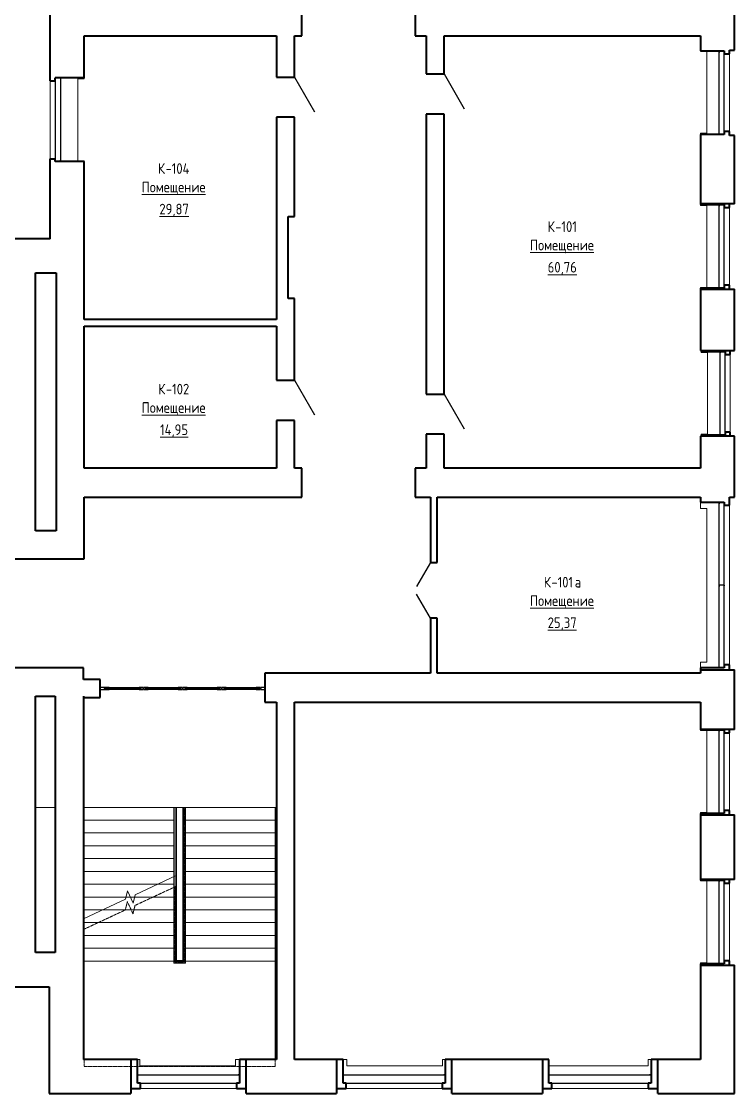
# Model space of a CAD drawing. Header units: millimetres. Extents: x -24 to 373619, y 275 to 149465.
# Drawn here: x 99396 to 116086, y 275 to 25385 of the extents above; entities that cross this region are included whole.
import ezdxf

# ---------------------------------------------------------------- set-up
doc = ezdxf.new("R2010")
doc.units = ezdxf.units.MM
doc.linetypes.add('ADSK_Сверху', pattern=[4.5, 3, -1.5])
for name, color, linetype, lineweight in [('Двери', 7, 'Continuous', 18), ('Каркас_Импост', 7, 'Continuous', 30), ('Лестницы', 7, 'Continuous', 18), ('Марки помещений', 7, 'Continuous', 18), ('Ограждение', 7, 'Continuous', 18), ('Окна', 7, 'Continuous', 18), ('Остекление', 7, 'Continuous', 30), ('Панель', 7, 'Continuous', 30), ('Перекрытия', 7, 'Continuous', 18), ('Поручни', 7, 'Continuous', 18), ('Стены', 7, 'Continuous', 18), ('Стены разрез', 7, 'Continuous', 40)]:
    doc.layers.add(name, color=color, linetype=linetype, lineweight=lineweight)
doc.styles.add('GOST Common_1', font='GOST Common.ttf', dxfattribs={"width": 0.9, "height": 250})

# ---------------------------------------------------------------- blocks, each defined once
blk = doc.blocks.new('ИРНИТУ-Окно-ГОСТ23166-99_4_2_Створки - 1920 x 2350-763711-001_Весь этаж')
at = {"layer": 'Каркас_Импост'}
for p, q in [((-1018.1, -100), (941.9, -100)), ((-1018.1, -220), (-1018.1, -100)), ((-1018.1, -100), (-983.1, -100)), ((-1018.1, -220), (941.9, -220)), ((-1018.1, -220), (-983.1, -220)), ((941.9, -100), (906.9, -100)), ((941.9, -220), (906.9, -220)), ((941.9, -220), (941.9, -100))]:
    blk.add_line(p, q, dxfattribs=at)
blk = doc.blocks.new('Ограждение - Ограждение-218745-001_Весь этаж')
at = {"layer": 'Поручни'}
for p, q in [((103176, 6978), (103191, 6978)), ((103176, 3388), (103176, 6978)), ((103191, 6978), (103231, 6978)), ((103191, 3373), (103191, 6978)), ((103231, 6978), (103236, 6978)), ((103231, 3333), (103231, 6978)), ((103236, 3328), (103236, 6978)), ((102966, 5356), (102966, 3378)), ((102971, 5358), (102971, 3378)), ((103011, 5375), (103011, 3373)), ((103026, 5379), (103026, 3388)), ((102966, 3378), (102966, 3328)), ((102966, 3328), (103236, 3328)), ((102971, 3378), (102971, 3333)), ((102971, 3333), (103231, 3333)), ((102996, 3375), (102996, 3358)), ((103011, 3373), (103191, 3373)), ((103026, 3388), (103176, 3388))]:
    blk.add_line(p, q, dxfattribs=at)
blk = doc.blocks.new('Ограждение - Ограждение-231749-001_Весь этаж')
at = {"layer": 'Ограждение', "linetype": 'ADSK_Сверху'}
for p, q in [((103176, 6978), (103206, 6978)), ((103176, 3388), (103176, 6978)), ((103186, 6978), (103236, 6978)), ((103186, 3378), (103186, 6978)), ((103191, 6978), (103231, 6978)), ((103191, 3373), (103191, 6978)), ((103206, 3358), (103206, 6978)), ((103231, 3333), (103231, 6978)), ((103236, 3328), (103236, 6978)), ((102966, 5106), (102966, 3378)), ((102971, 5108), (102971, 3378)), ((102996, 5120), (102996, 3358)), ((103011, 5127), (103011, 3373)), ((103016, 5129), (103016, 3378)), ((103026, 5129), (103026, 3388)), ((102966, 3378), (102966, 3328)), ((102966, 3328), (103236, 3328)), ((102971, 3378), (102971, 3333)), ((102971, 3333), (103231, 3333)), ((102996, 3358), (103206, 3358)), ((103011, 3373), (103191, 3373)), ((103016, 3378), (103186, 3378)), ((103026, 3388), (103176, 3388))]:
    blk.add_line(p, q, dxfattribs=at)
at = {"layer": 'Поручни'}
for p, q in [((102966, 6978), (102971, 6978)), ((102966, 6978), (102966, 5356)), ((102971, 6978), (103011, 6978)), ((102971, 6978), (102971, 5358)), ((103011, 6978), (103026, 6978)), ((103011, 6978), (103011, 5377)), ((103026, 6978), (103026, 5379)), ((102966, 5356), (102971, 5358)), ((102971, 5358), (103011, 5377)), ((102971, 5358), (103011, 5377)), ((102971, 5358), (103011, 5377)), ((103011, 5377), (103016, 5379)), ((103011, 5377), (103016, 5379)), ((103016, 5379), (103026, 5379)), ((103016, 5379), (103026, 5379))]:
    blk.add_line(p, q, dxfattribs=at)
blk = doc.blocks.new('ИРНИТУ-Окно-ГОСТ23166-99_4_2_Створки - 1920 x 2350-1081127-001_Весь этаж')
at = {"layer": 'Каркас_Импост'}
for p, q in [((-1008.1, -100), (931.9, -100)), ((-1008.1, -220), (-1008.1, -100)), ((-1008.1, -100), (-973.1, -100)), ((-1008.1, -220), (931.9, -220)), ((-1008.1, -220), (-973.1, -220)), ((931.9, -100), (896.9, -100)), ((931.9, -220), (916.9, -220)), ((931.9, -220), (931.9, -100))]:
    blk.add_line(p, q, dxfattribs=at)
blk = doc.blocks.new('ИРНИТУ-Окно-ГОСТ23166-99_4_2_Створки - 1920 x 2350-1081123-001_Весь этаж')
at = {"layer": 'Каркас_Импост'}
for p, q in [((-1008.1, -100), (931.9, -100)), ((-1008.1, -220), (-1008.1, -100)), ((-1008.1, -100), (-973.1, -100)), ((-1008.1, -220), (931.9, -220)), ((-1008.1, -220), (-993.1, -220)), ((931.9, -100), (896.9, -100)), ((931.9, -220), (896.9, -220)), ((931.9, -220), (931.9, -100))]:
    blk.add_line(p, q, dxfattribs=at)
blk = doc.blocks.new('ИРНИТУ-Окно-ГОСТ23166-99_6_3_Створки - 2350 x 2350-1081121-001_Весь этаж')
at = {"layer": 'Каркас_Импост'}
for p, q in [((-1233.1, -20), (1156.9, -20)), ((-1233.1, -220), (-1233.1, -20)), ((-1233.1, -20), (-1198.1, -20)), ((-1233.1, -220), (1156.9, -220)), ((-1233.1, -220), (-1198.1, -220)), ((1156.9, -20), (1121.9, -20)), ((1156.9, -220), (1121.9, -220)), ((1156.9, -220), (1156.9, -20))]:
    blk.add_line(p, q, dxfattribs=at)
blk = doc.blocks.new('AC_Дверь_Двупольная_ДеревяннаяВнутренняя_филенчатая_с_верхом - 1260х2080-414140-001_Весь этаж')
at = {"layer": 'Панель'}
for p, q in [((-650, 80), (-87, 405)), ((650, 80), (87, 405))]:
    blk.add_line(p, q, dxfattribs=at)
blk = doc.blocks.new('ИРНИТУ_Дверь_Однопольная_ДеревяннаяВнутренняя_филенчатая - 900х2080 без верха-1341253-001_Весь этаж')
at = {"layer": 'Панель'}
blk.add_line((-470, 210), (344, 680), dxfattribs=at)
blk = doc.blocks.new('ИРНИТУ-Окно-ГОСТ23166-99_4_2_Створки - 1920 x 2350-415137-001_Весь этаж')
at = {"layer": 'Каркас_Импост'}
for p, q in [((-1018.1, -160), (941.9, -160)), ((-1018.1, -280), (-1018.1, -160)), ((-1018.1, -160), (-983.1, -160)), ((941.9, -160), (906.9, -160)), ((941.9, -280), (941.9, -160)), ((-1018.1, -280), (941.9, -280)), ((-1018.1, -280), (-983.1, -280)), ((941.9, -280), (906.9, -280))]:
    blk.add_line(p, q, dxfattribs=at)
blk = doc.blocks.new('Противодымная перегородка Тип1 - Противодымная перегородка Тип1-1179387-001_Весь этаж')
at = {"layer": 'Каркас_Импост'}
for p, q in [((-1830, 25), (-1930, 25)), ((-1930, 25), (-1930, -25)), ((-1830, 10), (-1830, 25)), ((-1720, 25), (-1820, 25)), ((-1820, 25), (-1820, 10)), ((-1720, 10), (-1720, 25)), ((-917.5, 25), (-1017.5, 25)), ((-1017.5, 25), (-1017.5, 10)), ((-917.5, -25), (-917.5, 25)), ((-807.5, 25), (-907.5, 25)), ((-907.5, 25), (-907.5, -25)), ((-807.5, 10), (-807.5, 25)), ((-5, 25), (-105, 25)), ((-105, 25), (-105, 10)), ((-5, -25), (-5, 25)), ((105, 25), (5, 25)), ((5, 25), (5, -25)), ((105, 10), (105, 25)), ((907.5, 25), (807.5, 25)), ((807.5, 25), (807.5, 10)), ((907.5, -25), (907.5, 25)), ((1017.5, 25), (917.5, 25)), ((917.5, 25), (917.5, -25)), ((1017.5, 10), (1017.5, 25)), ((1820, 25), (1720, 25)), ((1720, 25), (1720, 10)), ((1820, 10), (1820, 25)), ((1930, 25), (1830, 25)), ((1830, 25), (1830, 10)), ((1930, -25), (1930, 25)), ((-1930, -25), (-1830, -25)), ((-1830, -25), (-1830, -10)), ((-1820, -10), (-1820, -25)), ((-1820, -25), (-1720, -25)), ((-1720, -25), (-1720, -10)), ((-1017.5, -10), (-1017.5, -25)), ((-1017.5, -25), (-917.5, -25)), ((-907.5, -25), (-807.5, -25)), ((-807.5, -25), (-807.5, -10)), ((-105, -10), (-105, -25)), ((-105, -25), (-5, -25)), ((5, -25), (105, -25)), ((105, -25), (105, -10)), ((807.5, -10), (807.5, -25)), ((807.5, -25), (907.5, -25)), ((917.5, -25), (1017.5, -25)), ((1017.5, -25), (1017.5, -10)), ((1720, -10), (1720, -25)), ((1720, -25), (1820, -25)), ((1820, -25), (1820, -10)), ((1830, -10), (1830, -25)), ((1830, -25), (1930, -25))]:
    blk.add_line(p, q, dxfattribs=at)
at = {"layer": 'Каркас_Импост', "lineweight": 18}
for p, q in [((-1720, 25), (-1017.5, 25)), ((-807.5, 25), (-105, 25)), ((105, 25), (807.5, 25)), ((1017.5, 25), (1720, 25)), ((-1017.5, -25), (-1720, -25)), ((-105, -25), (-807.5, -25)), ((807.5, -25), (105, -25)), ((1720, -25), (1017.5, -25))]:
    blk.add_line(p, q, dxfattribs=at)
at = {"layer": 'Остекление', "lineweight": 18}
for p, q in [((-1830, 10), (-965, 10)), ((-1830, 10), (-1830, -10)), ((-965, -10), (-965, 10)), ((-865, 10), (-50, 10)), ((-865, 10), (-865, -10)), ((-50, -10), (-50, 10)), ((50, 10), (865, 10)), ((50, 10), (50, -10)), ((865, -10), (865, 10)), ((965, 10), (1830, 10)), ((965, 10), (965, -10)), ((1830, -10), (1830, 10)), ((-965, -10), (-1830, -10)), ((-50, -10), (-865, -10)), ((865, -10), (50, -10)), ((1830, -10), (965, -10))]:
    blk.add_line(p, q, dxfattribs=at)

msp = doc.modelspace()

# ---------------------------------------------------------------- linework, layer by layer
at = {"layer": 'Лестницы'}
for p, q in [((102966, 6978), (100866, 6978)), ((100866, 6978), (100866, 6678)), ((103236, 6978), (105336, 6978)), ((105336, 6678), (105336, 6978)), ((100866, 6678), (100866, 6378)), ((102966, 6678), (100866, 6678)), ((103236, 6678), (105336, 6678)), ((105336, 6378), (105336, 6678)), ((100866, 6378), (100866, 6078)), ((102966, 6378), (100866, 6378)), ((103236, 6378), (105336, 6378)), ((105336, 6078), (105336, 6378)), ((100866, 6078), (100866, 5778)), ((102966, 6078), (100866, 6078)), ((103236, 6078), (105336, 6078)), ((105336, 5778), (105336, 6078)), ((100866, 5778), (100866, 5478)), ((102966, 5778), (100866, 5778)), ((103236, 5778), (105336, 5778)), ((105336, 5478), (105336, 5778)), ((100866, 5478), (100866, 5178)), ((102966, 5478), (100866, 5478)), ((102054, 4931), (103016, 5379)), ((103236, 5478), (105336, 5478)), ((105336, 5178), (105336, 5478)), ((100866, 5178), (100866, 4878)), ((102584, 5178), (100866, 5178)), ((102966, 5178), (102584, 5178)), ((103236, 5178), (105336, 5178)), ((105336, 4878), (105336, 5178)), ((100866, 4878), (100866, 4578)), ((101840, 4878), (100866, 4878)), ((100866, 4377), (101828, 4825)), ((101828, 4825), (101875, 5020)), ((101941, 4878), (101840, 4878)), ((101875, 5020), (102007, 4736)), ((102041, 4878), (101941, 4878)), ((102007, 4736), (102054, 4931)), ((102966, 4878), (102041, 4878)), ((103236, 4878), (105336, 4878)), ((105336, 4578), (105336, 4878)), ((100866, 4578), (100866, 4377)), ((101298, 4578), (100866, 4578)), ((102966, 4578), (101298, 4578)), ((103236, 4578), (105336, 4578)), ((105336, 4278), (105336, 4578)), ((100866, 4377), (100866, 4278)), ((100866, 4278), (100866, 3978)), ((102966, 4278), (100866, 4278)), ((103236, 4278), (105336, 4278)), ((105336, 3978), (105336, 4278)), ((100866, 3978), (100866, 3678)), ((102966, 3978), (100866, 3978)), ((103236, 3978), (105336, 3978)), ((105336, 3678), (105336, 3978)), ((100866, 3678), (100866, 3378)), ((102966, 3678), (100866, 3678)), ((103236, 3678), (105336, 3678)), ((105336, 3378), (105336, 3678)), ((100866, 3378), (100866, 1075)), ((102966, 3378), (100866, 3378)), ((103236, 3378), (105336, 3378)), ((105336, 1075), (105336, 3378))]:
    msp.add_line(p, q, dxfattribs=at)
at = {"layer": 'Лестницы', "linetype": 'ADSK_Сверху'}
for p, q in [((102966, 6978), (100866, 6978)), ((103186, 6978), (105336, 6978)), ((103186, 3378), (103186, 6978)), ((105336, 3378), (105336, 6978)), ((102966, 6678), (100866, 6678)), ((103186, 6678), (105336, 6678)), ((103186, 6678), (105336, 6678)), ((103236, 6678), (105336, 6678)), ((102966, 6378), (100866, 6378)), ((103186, 6378), (105336, 6378)), ((103186, 6378), (105336, 6378)), ((103236, 6378), (105336, 6378)), ((102966, 6078), (100866, 6078)), ((103186, 6078), (105336, 6078)), ((103186, 6078), (105336, 6078)), ((103236, 6078), (105336, 6078)), ((102966, 5778), (100866, 5778)), ((103186, 5778), (105336, 5778)), ((103186, 5778), (105336, 5778)), ((103236, 5778), (105336, 5778)), ((102966, 5478), (100866, 5478)), ((103186, 5478), (105336, 5478)), ((103186, 5478), (105336, 5478)), ((103236, 5478), (105336, 5478)), ((102584, 5178), (100866, 5178)), ((102054, 4681), (103016, 5129)), ((102966, 5178), (102584, 5178)), ((103016, 5129), (103016, 3378)), ((103186, 5178), (105336, 5178)), ((103186, 5178), (105336, 5178)), ((103236, 5178), (105336, 5178)), ((101840, 4878), (100866, 4878)), ((101941, 4878), (101840, 4878)), ((102041, 4878), (101941, 4878)), ((102966, 4878), (102041, 4878)), ((103016, 4878), (102477, 4878)), ((103016, 4878), (102477, 4878)), ((103186, 4878), (105336, 4878)), ((103186, 4878), (105336, 4878)), ((103236, 4878), (105336, 4878)), ((101298, 4578), (100866, 4578)), ((100866, 4127), (101828, 4575)), ((102966, 4578), (101298, 4578)), ((101828, 4575), (101875, 4770)), ((101964, 4578), (101828, 4578)), ((101964, 4578), (101828, 4578)), ((101875, 4770), (102007, 4486)), ((102007, 4486), (102054, 4681)), ((103016, 4578), (102029, 4578)), ((103016, 4578), (102029, 4578)), ((103186, 4578), (105336, 4578)), ((103186, 4578), (105336, 4578)), ((103236, 4578), (105336, 4578)), ((102966, 4278), (100866, 4278)), ((103016, 4278), (101190, 4278)), ((103016, 4278), (101190, 4278)), ((103186, 4278), (105336, 4278)), ((103186, 4278), (105336, 4278)), ((103236, 4278), (105336, 4278)), ((100866, 4127), (100866, 3378)), ((102966, 3978), (100866, 3978)), ((103016, 3978), (100866, 3978)), ((103016, 3978), (100866, 3978)), ((103186, 3978), (105336, 3978)), ((103186, 3978), (105336, 3978)), ((103236, 3978), (105336, 3978)), ((102966, 3678), (100866, 3678)), ((103016, 3678), (100866, 3678)), ((103016, 3678), (100866, 3678)), ((103186, 3678), (105336, 3678)), ((103186, 3678), (105336, 3678)), ((103236, 3678), (105336, 3678)), ((102966, 3378), (100866, 3378)), ((100866, 3378), (100866, 910)), ((103016, 3378), (100866, 3378)), ((103016, 3378), (100866, 3378)), ((103186, 3378), (103016, 3378)), ((103186, 3378), (105336, 3378)), ((103186, 3378), (105336, 3378)), ((103236, 3378), (105336, 3378)), ((105336, 910), (105336, 3378)), ((100866, 910), (105336, 910))]:
    msp.add_line(p, q, dxfattribs=at)
at = {"layer": 'Перекрытия'}
for p, q in [((99726, 6978), (100186, 6978)), ((100846, 6978), (100866, 6978)), ((103026, 6978), (103176, 6978)), ((103236, 6978), (105366, 6978))]:
    msp.add_line(p, q, dxfattribs=at)
at = {"layer": 'Стены'}
for p, q in [((115286, 24690), (115286, 24695)), ((115286, 24690), (115436, 24690)), ((115436, 24690), (115436, 22770)), ((115966, 24625), (115966, 22805)), ((100066, 22171), (100066, 23991)), ((100716, 22121), (100716, 24041)), ((100716, 24041), (100866, 24041)), ((100866, 24061), (100866, 24041)), ((115286, 22735), (115286, 22770)), ((115436, 22770), (115286, 22770)), ((100866, 22121), (100716, 22121)), ((100866, 22121), (100866, 22101)), ((115286, 21075), (115286, 21095)), ((115286, 21075), (115436, 21075)), ((115436, 21075), (115436, 19155)), ((115966, 21025), (115966, 19205)), ((115286, 19135), (115286, 19155)), ((115436, 19155), (115286, 19155)), ((115306, 17635), (115306, 17655)), ((115306, 17635), (115456, 17635)), ((115456, 17635), (115456, 15715)), ((115986, 17585), (115986, 15765)), ((115306, 15695), (115306, 15715)), ((115456, 15715), (115306, 15715)), ((115286, 13975), (115286, 14125)), ((115286, 13975), (115436, 13975)), ((115436, 13975), (115436, 10375)), ((115966, 14055), (115966, 10315)), ((115286, 10245), (115286, 10375)), ((115436, 10375), (115286, 10375)), ((115286, 8775), (115286, 8795)), ((115286, 8775), (115436, 8775)), ((115436, 8775), (115436, 6855)), ((115966, 8725), (115966, 6905)), ((115286, 6835), (115286, 6855)), ((115436, 6855), (115286, 6855)), ((115286, 5255), (115286, 5275)), ((115286, 5255), (115436, 5255)), ((115436, 5255), (115436, 3335)), ((115966, 5205), (115966, 3385)), ((115286, 3315), (115286, 3335)), ((115436, 3335), (115286, 3335)), ((102113, 1075), (102168, 1075)), ((102168, 925), (102168, 1075)), ((104408, 1075), (104503, 1075)), ((104408, 1075), (104408, 925)), ((106923, 1075), (107008, 1075)), ((107008, 925), (107008, 1075)), ((109248, 1075), (109313, 1075)), ((109248, 1075), (109248, 925)), ((114068, 1075), (114133, 1075)), ((114068, 1075), (114068, 925)), ((104408, 925), (102168, 925)), ((109248, 925), (107008, 925)), ((114068, 925), (111743, 925)), ((104433, 395), (102183, 395)), ((109243, 395), (106993, 395)), ((114063, 395), (111813, 395))]:
    msp.add_line(p, q, dxfattribs=at)
at = {"layer": 'Стены разрез'}
for p, q in [((100066, 23991), (100066, 26271)), ((116086, 24715), (116086, 26235)), ((105961, 25045), (105961, 25725)), ((108613, 25725), (108613, 25045)), ((100866, 25045), (105366, 25045)), ((100866, 24061), (100866, 25045)), ((105366, 25045), (105366, 24082)), ((105786, 25045), (105961, 25045)), ((105786, 24082), (105786, 25045)), ((108613, 25045), (108866, 25045)), ((108866, 25045), (108866, 24155)), ((109286, 25045), (115286, 25045)), ((109286, 24155), (109286, 25045)), ((115286, 25045), (115286, 24695)), ((115286, 24695), (115846, 24695)), ((115846, 24695), (115846, 24625)), ((115846, 24625), (115966, 24625)), ((115966, 24715), (116086, 24715)), ((115966, 24625), (115966, 24715)), ((108866, 24155), (109286, 24155)), ((100066, 23991), (100186, 23991)), ((100186, 23991), (100186, 24061)), ((100866, 24061), (100186, 24061)), ((105366, 24082), (105786, 24082)), ((105366, 23142), (105366, 18407)), ((105786, 23142), (105366, 23142)), ((105786, 20817), (105786, 23142)), ((108866, 23215), (108866, 16655)), ((109286, 23215), (108866, 23215)), ((109286, 16655), (109286, 23215)), ((115286, 22735), (115286, 21095)), ((115846, 22735), (115286, 22735)), ((115966, 22805), (115846, 22805)), ((115846, 22805), (115846, 22735)), ((115966, 22715), (115966, 22805)), ((116086, 22715), (115966, 22715)), ((116086, 21115), (116086, 22715)), ((100066, 20295), (100066, 22171)), ((100066, 22171), (100186, 22171)), ((100186, 22101), (100186, 22171)), ((100866, 22101), (100186, 22101)), ((100866, 19495), (100866, 22101)), ((116086, 21115), (115286, 21115)), ((115286, 21095), (115846, 21095)), ((115846, 21095), (115846, 21025)), ((115966, 21025), (115966, 21115)), ((115846, 21025), (115966, 21025)), ((105636, 18897), (105636, 20817)), ((105636, 20817), (105786, 20817)), ((100066, 20295), (98016, 20295)), ((99726, 19495), (100206, 19495)), ((99726, 13456), (99726, 19495)), ((100206, 19495), (100206, 13456)), ((100866, 18407), (100866, 19495)), ((115286, 19135), (115286, 17675)), ((115846, 19135), (115286, 19135)), ((115286, 19115), (116086, 19115)), ((115966, 19205), (115846, 19205)), ((115846, 19205), (115846, 19135)), ((115966, 19115), (115966, 19205)), ((116086, 17675), (116086, 19115)), ((105786, 18897), (105636, 18897)), ((105786, 16982), (105786, 18897)), ((105366, 18407), (100866, 18407)), ((100866, 14925), (100866, 18247)), ((100866, 18247), (105366, 18247)), ((105366, 18247), (105366, 16982)), ((115286, 17675), (116086, 17675)), ((115306, 17675), (115306, 17655)), ((115306, 17655), (115866, 17655)), ((115866, 17655), (115866, 17585)), ((115866, 17585), (115986, 17585)), ((115986, 17585), (115986, 17675)), ((105366, 16982), (105786, 16982)), ((108866, 16655), (109286, 16655)), ((105366, 16042), (105366, 14925)), ((105786, 16042), (105366, 16042)), ((105786, 14925), (105786, 16042)), ((108866, 15715), (108866, 14925)), ((109286, 15715), (108866, 15715)), ((109286, 14925), (109286, 15715)), ((115286, 15675), (115286, 14925)), ((116086, 15675), (115286, 15675)), ((115306, 15695), (115306, 15675)), ((115866, 15695), (115306, 15695)), ((115986, 15765), (115866, 15765)), ((115866, 15765), (115866, 15695)), ((115986, 15675), (115986, 15765)), ((116086, 14245), (116086, 15675)), ((105366, 14925), (100866, 14925)), ((105961, 14925), (105786, 14925)), ((105961, 14245), (105961, 14925)), ((108866, 14925), (108613, 14925)), ((108613, 14925), (108613, 14245)), ((115286, 14925), (109286, 14925)), ((100866, 14245), (105961, 14245)), ((100866, 12796), (100866, 14245)), ((108613, 14245), (108968, 14245)), ((108968, 14245), (108968, 12712)), ((109128, 14245), (115286, 14245)), ((109128, 12712), (109128, 14245)), ((115286, 14245), (115286, 14125)), ((115286, 14125), (115846, 14125)), ((115846, 14125), (115846, 14055)), ((115966, 14245), (116086, 14245)), ((115966, 14055), (115966, 14245)), ((115846, 14055), (115966, 14055)), ((100206, 13456), (99726, 13456)), ((99066, 12796), (100866, 12796)), ((108968, 12712), (109128, 12712)), ((108968, 11412), (108968, 10125)), ((109128, 11412), (108968, 11412)), ((109128, 10125), (109128, 11412)), ((115966, 10315), (115846, 10315)), ((115846, 10315), (115846, 10245)), ((115966, 10199), (115966, 10315)), ((100846, 10245), (99066, 10245)), ((100846, 9972), (100846, 10245)), ((108968, 10125), (105096, 10125)), ((105096, 10125), (105096, 9445)), ((115286, 10125), (109128, 10125)), ((115286, 10245), (115286, 10125)), ((115846, 10245), (115286, 10245)), ((115286, 10199), (116086, 10199)), ((116086, 8805), (116086, 10199)), ((101236, 9972), (100846, 9972)), ((101236, 9552), (101236, 9972)), ((99726, 3575), (99726, 9585)), ((99726, 9585), (100186, 9585)), ((100186, 9585), (100186, 3575)), ((100846, 9585), (100846, 1075)), ((100846, 9552), (101236, 9552)), ((105096, 9445), (105366, 9445)), ((105366, 9445), (105366, 1075)), ((105786, 1075), (105786, 9445)), ((105786, 9445), (115286, 9445)), ((115286, 9445), (115286, 8795)), ((116086, 8805), (115286, 8805)), ((115286, 8795), (115846, 8795)), ((115846, 8795), (115846, 8725)), ((115966, 8725), (115966, 8805)), ((115846, 8725), (115966, 8725)), ((115286, 6835), (115286, 5275)), ((115846, 6835), (115286, 6835)), ((115286, 6805), (116086, 6805)), ((115966, 6905), (115846, 6905)), ((115846, 6905), (115846, 6835)), ((115966, 6805), (115966, 6905)), ((116086, 5285), (116086, 6805)), ((116086, 5285), (115286, 5285)), ((115286, 5275), (115846, 5275)), ((115846, 5275), (115846, 5205)), ((115966, 5205), (115966, 5285)), ((115846, 5205), (115966, 5205)), ((100186, 3575), (99726, 3575)), ((115286, 3315), (115286, 1075)), ((115846, 3315), (115286, 3315)), ((115286, 3285), (116086, 3285)), ((115966, 3385), (115846, 3385)), ((115846, 3385), (115846, 3315)), ((115966, 3285), (115966, 3385)), ((116086, 275), (116086, 3285)), ((98131, 2775), (100046, 2775)), ((100046, 2775), (100046, 275)), ((102113, 1075), (100846, 1075)), ((101958, 1075), (101958, 275)), ((102113, 515), (102113, 1075)), ((105366, 1075), (104503, 1075)), ((104503, 1075), (104503, 515)), ((104658, 275), (104658, 1075)), ((106923, 1075), (105786, 1075)), ((106768, 1075), (106768, 275)), ((106923, 515), (106923, 1075)), ((111743, 1075), (109313, 1075)), ((109313, 1075), (109313, 515)), ((109468, 275), (109468, 1075)), ((111588, 1075), (111588, 275)), ((111743, 515), (111743, 1075)), ((115286, 1075), (114133, 1075)), ((114133, 1075), (114133, 515)), ((114288, 275), (114288, 1075)), ((102183, 515), (102113, 515)), ((102183, 395), (102183, 515)), ((104503, 515), (104433, 515)), ((104433, 515), (104433, 395)), ((106993, 515), (106923, 515)), ((106993, 395), (106993, 515)), ((109313, 515), (109243, 515)), ((109243, 515), (109243, 395)), ((111813, 515), (111743, 515)), ((111813, 395), (111813, 515)), ((114133, 515), (114063, 515)), ((114063, 515), (114063, 395)), ((100046, 275), (101958, 275)), ((101958, 395), (102183, 395)), ((104433, 395), (104658, 395)), ((104658, 275), (106768, 275)), ((106768, 395), (106993, 395)), ((109243, 395), (109468, 395)), ((109468, 275), (111588, 275)), ((111588, 395), (111813, 395)), ((114063, 395), (114288, 395)), ((114288, 275), (116086, 275))]:
    msp.add_line(p, q, dxfattribs=at)

# ---------------------------------------------------------------- block references
at = {"layer": 'Двери'}
for name, p, rotation in [('ИРНИТУ_Дверь_Однопольная_ДеревяннаяВнутренняя_филенчатая - 900х2080 без верха-1341253-001_Весь этаж', (109076, 23685), 269.9999999999999), ('ИРНИТУ_Дверь_Однопольная_ДеревяннаяВнутренняя_филенчатая - 900х2080 без верха-1341253-001_Весь этаж', (105576, 23612), 269.9999999999999), ('ИРНИТУ_Дверь_Однопольная_ДеревяннаяВнутренняя_филенчатая - 900х2080 без верха-1341253-001_Весь этаж', (105576, 16512), 269.9999999999999), ('ИРНИТУ_Дверь_Однопольная_ДеревяннаяВнутренняя_филенчатая - 900х2080 без верха-1341253-001_Весь этаж', (109076, 16185), 269.9999999999999), ('AC_Дверь_Двупольная_ДеревяннаяВнутренняя_филенчатая_с_верхом - 1260х2080-414140-001_Весь этаж', (109048, 12062), 90)]:
    msp.add_blockref(name, p, dxfattribs=dict(at, rotation=rotation))
msp.add_blockref('Противодымная перегородка Тип1 - Противодымная перегородка Тип1-1179387-001_Весь этаж', (103166, 9762), dxfattribs=at)
at = {"layer": 'Ограждение'}
for name in ['Ограждение - Ограждение-218745-001_Весь этаж', 'Ограждение - Ограждение-231749-001_Весь этаж']:
    msp.add_blockref(name, (0, 0), dxfattribs=at)
at = {"layer": 'Окна'}
for name, p, rotation in [('ИРНИТУ-Окно-ГОСТ23166-99_4_2_Створки - 1920 x 2350-763711-001_Весь этаж', (115626, 23753), 90), ('ИРНИТУ-Окно-ГОСТ23166-99_4_2_Створки - 1920 x 2350-415137-001_Весь этаж', (100466, 23043), 269.9999999999999), ('ИРНИТУ-Окно-ГОСТ23166-99_4_2_Створки - 1920 x 2350-763711-001_Весь этаж', (115626, 20153), 90), ('ИРНИТУ-Окно-ГОСТ23166-99_4_2_Створки - 1920 x 2350-763711-001_Весь этаж', (115646, 16713), 90), ('ИРНИТУ-Окно-ГОСТ23166-99_4_2_Створки - 1920 x 2350-1081123-001_Весь этаж', (115626, 13193), 90), ('ИРНИТУ-Окно-ГОСТ23166-99_4_2_Створки - 1920 x 2350-1081127-001_Весь этаж', (115626, 11253), 90), ('ИРНИТУ-Окно-ГОСТ23166-99_4_2_Створки - 1920 x 2350-763711-001_Весь этаж', (115626, 7853), 90), ('ИРНИТУ-Окно-ГОСТ23166-99_4_2_Створки - 1920 x 2350-763711-001_Весь этаж', (115626, 4333), 90)]:
    msp.add_blockref(name, p, dxfattribs=dict(at, rotation=rotation))
for p in [(103346, 735), (108156, 735), (112976, 735)]:
    msp.add_blockref('ИРНИТУ-Окно-ГОСТ23166-99_6_3_Створки - 2350 x 2350-1081121-001_Весь этаж', p, dxfattribs=at)

# ---------------------------------------------------------------- texts
at = {"layer": 'Марки помещений', "lineweight": 9, "char_height": 250, "attachment_point": 1, "style": 'GOST Common_1'}
for s, insert, width in [('\\fGOST Common|b0|i0|c204|p34|;\\W.9;К', (102588, 22065), 216.46), ('-104', (102767, 22065), 743.16), ('\\LПомещение', (102210, 21633), 1875.95), ('\\L29,87', (102624, 21115), 873.04), ('\\fGOST Common|b0|i0|c204|p34|;\\W.9;К', (111710, 20704), 216.46), ('-101', (111888, 20704), 663.8), ('\\LПомещение', (111299, 20273), 1875.95), ('\\L60,76', (111713, 19754), 873.04), ('\\fGOST Common|b0|i0|c204|p34|;\\W.9;К', (102597, 16898), 216.46), ('-102', (102776, 16898), 721.52), ('\\LПомещение', (102210, 16467), 1875.95), ('\\L14,95', (102639, 15948), 836.96), ('\\fGOST Common|b0|i0|c204|p34|;\\W.9;К', (111621, 12377), 216.46), ('-101', (111799, 12377), 663.8), ('\\fGOST Common|b0|i0|c204|p34|;\\W.9;а', (112347, 12377), 216.46), ('\\LПомещение', (111299, 11945), 1875.95), ('\\L25,37', (111713, 11427), 873.04)]:
    msp.add_mtext(s, dxfattribs=dict(at, insert=insert, width=width))

doc.saveas('drawing.dxf')
